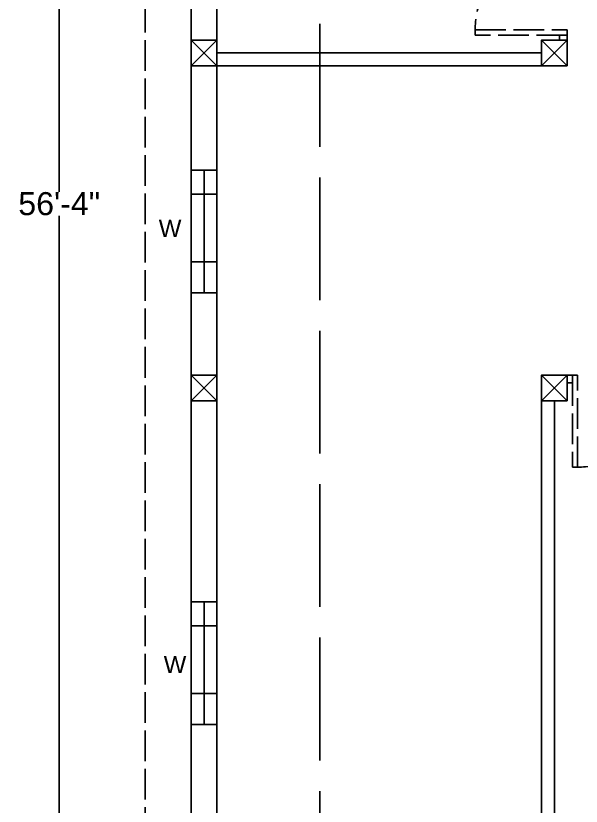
# Model space of a CAD drawing. Header units: inches. Extents: x 1734 to 10776, y 1772 to 3930.
# Drawn here: x 2410.6 to 2631.7, y 3171.7 to 3480.8 of the extents above; entities that cross this region are included whole.
import ezdxf

# ---------------------------------------------------------------- set-up
doc = ezdxf.new("R2010")
doc.units = ezdxf.units.IN
doc.linetypes.add('ACAD_ISO02W100', pattern=[15, 12, -3])
for name, color, linetype in [('C1', 10, 'Continuous'), ('D1', 231, 'ACAD_ISO02W100'), ('DoottLine', 40, 'ACAD_ISO02W100'), ('Dot Line', 210, 'ACAD_ISO02W100'), ('Naming', 45, 'Continuous'), ('W', 70, 'Continuous')]:
    doc.layers.add(name, color=color, linetype=linetype)
doc.styles.get("Standard").update_dxf_attribs({"font": 'arial.ttf'})
doc.dimstyles.get("Standard").update_dxf_attribs({"dimtxt": 9, "dimasz": 3, "dimexe": 0.18, "dimexo": 0.0625, "dimgap": 0.09, "dimtad": 0, "dimtih": 1, "dimtoh": 1, "dimdec": 0, "dimzin": 0, "dimdsep": 46, "dimlunit": 3, "dimtxsty": 'Standard', "dimblk": 'OBLIQUE', "dimcen": 0.09, "dimse1": 1, "dimse2": 1, "dimclrd": 197, "dimadec": 0, "dimazin": 0, "dimtfac": 1, "dimtdec": 0, "dimtofl": 0, "dimtmove": 0, "dimatfit": 3, "dimfxl": 1, "dimtolj": 1, "dimtzin": 0, "dimarcsym": 0})

# ---------------------------------------------------------------- blocks, each defined once
blk = doc.blocks.new('D1')
at = {"layer": 'D1'}
blk.add_lwpolyline([(-36, 2), (-36, 4), (0, 4), (0, 2)], close=True, dxfattribs=at)
blk.add_lwpolyline([(0, 2), (0, 0), (-3, 0), (-3, 2)], dxfattribs=at)
blk.add_arc((-3.98, 4), 32.02, 91.8188, 180, dxfattribs=at)
blk = doc.blocks.new('_Oblique')
at = {"color": 0, "linetype": 'ByBlock', "lineweight": -2}
blk.add_line((-0.5, -0.5), (0.5, 0.5), dxfattribs=at)
blk = doc.blocks.new('*D75')
at = {"layer": 'Defpoints', "color": 0, "transparency": 16777216}
for p in [(2461.19, 3745.27), (2427.56, 3069.27), (2461.19, 3069.27)]:
    blk.add_point(p, dxfattribs=at)
at = {"layer": 'Naming', "color": 197, "lineweight": -2, "transparency": 16777216}
for p, q in [((2427.56, 3745.27), (2427.56, 3411.95)), ((2427.56, 3069.27), (2427.56, 3402.58))]:
    blk.add_line(p, q, dxfattribs=at)
at = {"layer": 'Naming', "color": 197, "lineweight": -2, "transparency": 16777216, "xscale": 3, "yscale": 3, "zscale": 3}
for p, rotation in [((2427.56, 3745.27), 90), ((2427.56, 3069.27), 270)]:
    blk.add_blockref('_Oblique', p, dxfattribs=dict(at, rotation=rotation))
at = {"layer": 'Naming', "color": 0, "transparency": 16777216, "insert": (2427.56, 3407.27), "char_height": 9, "attachment_point": 5}
blk.add_mtext('\\A1;56\'-4"', dxfattribs=at)

msp = doc.modelspace()

# ---------------------------------------------------------------- linework, layer by layer
for p, q in [((2489.19, 3466.27), (2489.19, 3610.27)), ((2489.19, 3466.27), (2616.19, 3466.27)), ((2489.19, 3461.27), (2626.19, 3461.27)), ((2489.19, 3121.27), (2489.19, 3461.27)), ((2616.19, 3340.27), (2616.19, 3121.27)), ((2621.19, 3330.27), (2621.19, 3121.27))]:
    msp.add_line(p, q)
msp.add_lwpolyline([(2479.19, 3721.27), (2851.19, 3721.27), (2851.19, 3111.27), (2479.19, 3111.27)], close=True)
at = {"layer": 'C1'}
for p, q in [((2479.19, 3471.27), (2489.19, 3461.27)), ((2489.19, 3471.27), (2479.19, 3461.27)), ((2616.19, 3471.27), (2626.19, 3461.27)), ((2626.19, 3471.27), (2616.19, 3461.27)), ((2479.19, 3340.27), (2489.19, 3330.27)), ((2489.19, 3340.27), (2479.19, 3330.27)), ((2616.19, 3340.27), (2626.19, 3330.27)), ((2626.19, 3340.27), (2616.19, 3330.27))]:
    msp.add_line(p, q, dxfattribs=at)
for points in [[(2489.19, 3461.27), (2479.19, 3461.27), (2479.19, 3471.27), (2489.19, 3471.27)], [(2626.19, 3461.27), (2616.19, 3461.27), (2616.19, 3471.27), (2626.19, 3471.27)], [(2489.19, 3330.27), (2479.19, 3330.27), (2479.19, 3340.27), (2489.19, 3340.27)], [(2626.19, 3330.27), (2616.19, 3330.27), (2616.19, 3340.27), (2626.19, 3340.27)]]:
    msp.add_lwpolyline(points, close=True, dxfattribs=at)
at = {"layer": 'DoottLine', "ltscale": 4}
msp.add_line((2529.49, 3777.59), (2529.49, 3027.32), dxfattribs=at)
at = {"layer": 'Dot Line'}
msp.add_lwpolyline([(2851.19, 3111.27), (2851.19, 3069.27), (2461.19, 3069.27), (2461.19, 3745.27), (2851.19, 3745.27), (2851.19, 3721.27)], dxfattribs=at)
at = {"layer": 'W'}
for p, q in [((2484.19, 3420.44), (2484.19, 3372.44)), ((2479.19, 3411.09), (2489.19, 3411.09)), ((2479.19, 3384.62), (2489.19, 3384.62)), ((2484.19, 3251.58), (2484.19, 3203.58)), ((2479.19, 3242.23), (2489.19, 3242.23)), ((2479.19, 3215.77), (2489.19, 3215.77))]:
    msp.add_line(p, q, dxfattribs=at)
for points in [[(2479.19, 3372.44), (2479.19, 3420.44), (2489.19, 3420.44), (2489.19, 3372.44)], [(2479.19, 3203.58), (2479.19, 3251.58), (2489.19, 3251.58), (2489.19, 3203.58)]]:
    msp.add_lwpolyline(points, close=True, dxfattribs=at)

# ---------------------------------------------------------------- block references
at = {"layer": 'D1'}
msp.add_blockref('D1', (2626.19, 3471.27), dxfattribs=at)
at = {"layer": 'D1', "xscale": -1, "rotation": 270}
msp.add_blockref('D1', (2626.19, 3340.27), dxfattribs=at)

# ---------------------------------------------------------------- texts
at = {"layer": 'W', "char_height": 6.72, "attachment_point": 1}
for insert in [(2466.47, 3401), (2468.41, 3230.44)]:
    msp.add_mtext_dynamic_manual_height_columns('W', width=6647.8878, gutter_width=100, heights=[0], dxfattribs=dict(at, insert=insert))

# ---------------------------------------------------------------- dimensions: what is measured, and where the dimension line sits
at = {"layer": 'Naming'}
dim = msp.add_linear_dim(base=(2427.56, 3069.27), p1=(2461.19, 3745.27), p2=(2461.19, 3069.27), angle=90, dimstyle='Standard', dxfattribs=at)
dim.commit()
dim.dimension.update_dxf_attribs({"geometry": '*D75', "text_midpoint": (2427.56, 3407.27), "dimtype": 160})

doc.saveas('drawing.dxf')
